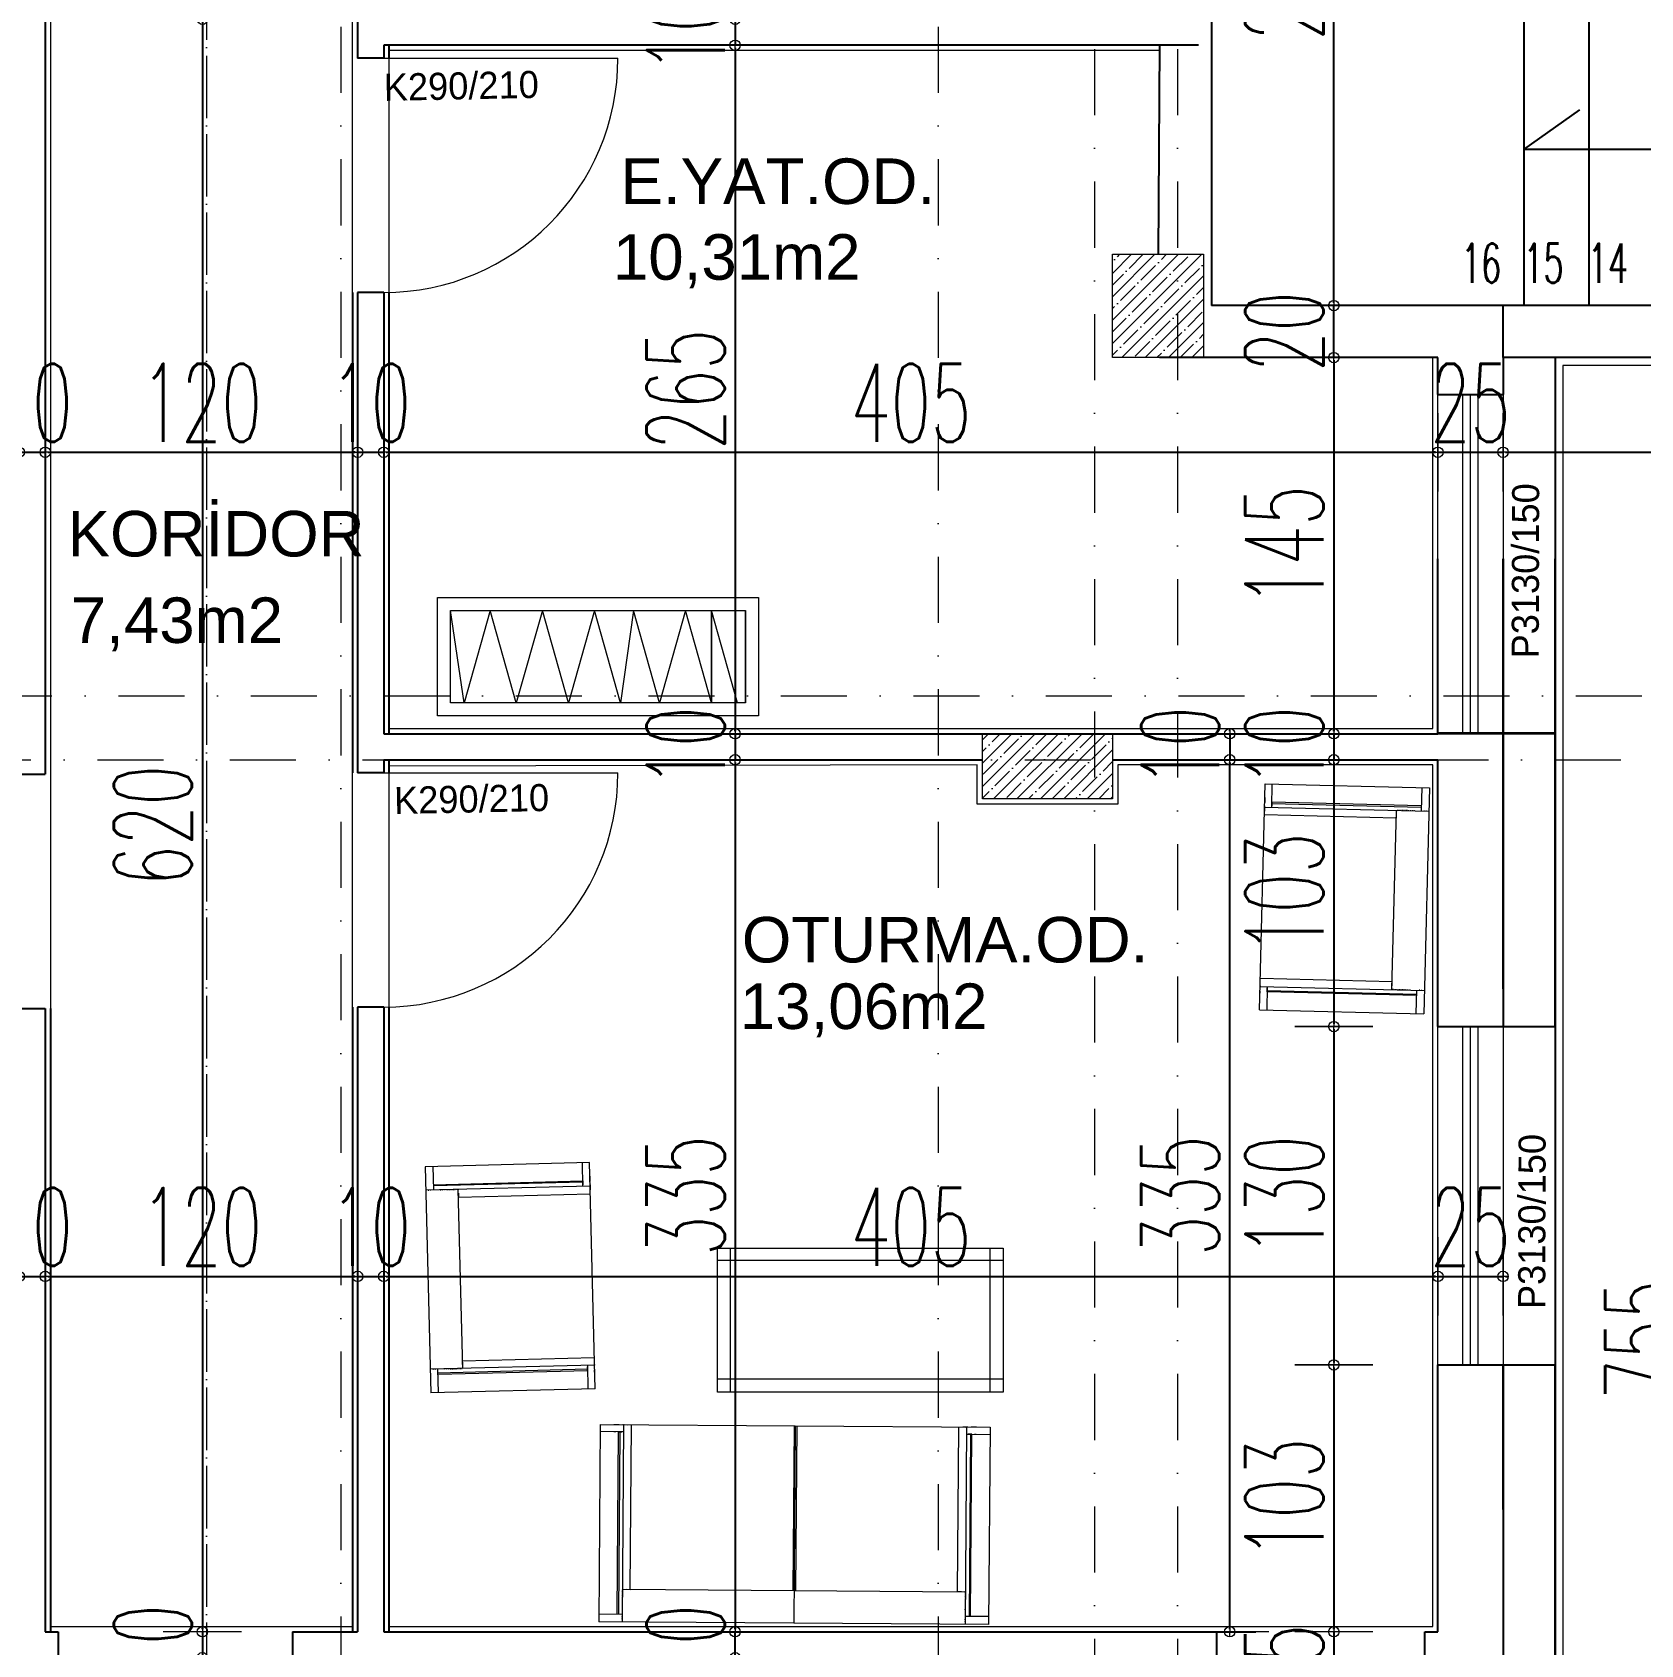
# Model space of a CAD drawing. Header units: millimetres. Extents: x -16104 to 67872, y -88009 to 12107.
# Drawn here: x 22802 to 23420, y -7334 to -6715 of the extents above; entities that cross this region are included whole.
import ezdxf

# ---------------------------------------------------------------- set-up
doc = ezdxf.new("R2010")
doc.units = ezdxf.units.MM
for name, pattern in [('ACAD_ISO04W100', [30, 24, -3, 0, -3]), ('ACAD_ISO07W100', [3, 0, -3]), ('DASHDOTX2', [50.8, 25.4, -12.7, 0, -12.7])]:
    doc.linetypes.add(name, pattern=pattern)
doc.layers.get('0').update_dxf_attribs({"color": 241})
for name, color, linetype, lineweight in [('AKS', 1, 'ACAD_ISO07W100', 5), ('akslar', 144, 'Continuous', 20), ('bacas', 11, 'Continuous', 5), ('duvar', 123, 'Continuous', 25), ('emsal&kolon', 1, 'Continuous', 5), ('kapı', 3, 'Continuous', 5), ('kolon', 1, 'Continuous', 5), ('merdiven', 4, 'Continuous', 25), ('OLCU', 54, 'Continuous', 13), ('pencere', 5, 'Continuous', 5), ('POZ', 36, 'Continuous', 18), ('SıVA', 40, 'Continuous', 9), ('tefriş', 30, 'Continuous', 5), ('ÖLÇÜ', 252, 'Continuous', 20)]:
    doc.layers.add(name, color=color, linetype=linetype, lineweight=lineweight)
doc.styles.add('DIM', font='Txttw.shx', dxfattribs={"width": 0.6})
doc.styles.add('M2', font='stylu.ttf', dxfattribs={"height": 10})
doc.dimstyles.new('50', dxfattribs={"dimscale": 0, "dimtxt": 30, "dimasz": 1, "dimexe": 0, "dimexo": 2, "dimgap": 4, "dimtad": 1, "dimdec": 0, "dimzin": 0, "dimdsep": 46, "dimtxsty": 'DIM', "dimblk1": 'DOT', "dimblk2": 'DOT', "dimsah": 1, "dimcen": 1.5, "dimdle": 3, "dimse1": 1, "dimse2": 1, "dimclrd": 256, "dimclre": 9, "dimclrt": 256, "dimadec": 0, "dimazin": 0, "dimtfac": 0.24, "dimtdec": 0, "dimtix": 1, "dimtmove": 2, "dimatfit": 3, "dimldrblk": 'DOT', "dimfxl": 0, "dimtolj": 1, "dimtzin": 15, "dimarcsym": 0})

# ---------------------------------------------------------------- blocks, each defined once
blk = doc.blocks.new('NEWBLOCK4')
at = {"layer": 'bacas'}
for p, q in [((-0.8505, 0.5894), (-0.8505, 2.0869)), ((-0.093, 2.0869), (-0.8505, 2.0869)), ((-0.8205, 2.0869), (-0.8205, 1.9969)), ((-0.1205, 1.9969), (-0.1205, 2.0869)), ((-0.093, 2.0869), (-0.093, 0.5894)), ((-0.093, 1.9969), (-0.8505, 1.9969)), ((-0.8405, 1.9969), (-0.838, 1.9969)), ((-0.833, 1.9969), (-0.8305, 1.9969)), ((-0.8205, 2.0169), (-0.1205, 2.0169)), ((-0.1205, 2.0119), (-0.8205, 2.0119)), ((-0.7955, 1.9969), (-0.793, 1.9969)), ((-0.788, 1.9969), (-0.7855, 1.9969)), ((-0.7805, 1.9969), (-0.778, 1.9969)), ((-0.773, 1.9969), (-0.7705, 1.9969)), ((-0.768, 1.9969), (-0.763, 1.9969)), ((-0.7605, 1.9969), (-0.758, 1.9969)), ((-0.7555, 1.9969), (-0.753, 1.9969)), ((-0.7505, 1.9969), (-0.748, 1.9969)), ((-0.7455, 1.9969), (-0.743, 1.9969)), ((-0.7405, 1.9969), (-0.738, 1.9969)), ((-0.7355, 1.9969), (-0.733, 1.9969)), ((-0.7305, 1.9969), (-0.728, 1.9969)), ((-0.7255, 1.9969), (-0.7255, 0.6794)), ((-0.7255, 1.9969), (-0.7255, 1.9944)), ((-0.1205, 2.0269), (-0.1205, 2.0344)), ((-0.1205, 2.0169), (-0.1205, 2.0019)), ((-0.1205, 2.0144), (-0.1205, 2.0119)), ((-0.093, 2.0344), (-0.093, 2.0144)), ((-0.093, 2.0019), (-0.093, 1.9819)), ((-0.093, 1.9944), (-0.093, 1.9969)), ((-0.7255, 1.9819), (-0.7255, 1.9669)), ((-0.7255, 1.9669), (-0.093, 1.9669)), ((-0.8505, 1.3369), (-0.093, 1.3369)), ((-0.093, 1.3425), (-0.7255, 1.3425)), ((-0.093, 1.3319), (-0.7255, 1.3319)), ((-0.7255, 0.6944), (-0.7255, 0.7094)), ((-0.7255, 0.7094), (-0.093, 0.7094)), ((-0.7255, 0.6794), (-0.7255, 0.6819)), ((-0.093, 0.6744), (-0.093, 0.6944)), ((-0.093, 0.6819), (-0.093, 0.6794)), ((-0.093, 0.6794), (-0.8505, 0.6794)), ((-0.8405, 0.6794), (-0.838, 0.6794)), ((-0.833, 0.6794), (-0.8305, 0.6794)), ((-0.8205, 0.5894), (-0.8205, 0.6794)), ((-0.1205, 0.6644), (-0.8205, 0.6644)), ((-0.8205, 0.6594), (-0.1205, 0.6594)), ((-0.7955, 0.6794), (-0.793, 0.6794)), ((-0.788, 0.6794), (-0.7855, 0.6794)), ((-0.7805, 0.6794), (-0.778, 0.6794)), ((-0.773, 0.6794), (-0.7705, 0.6794)), ((-0.768, 0.6794), (-0.763, 0.6794)), ((-0.7605, 0.6794), (-0.758, 0.6794)), ((-0.7555, 0.6794), (-0.753, 0.6794)), ((-0.7505, 0.6794), (-0.748, 0.6794)), ((-0.7455, 0.6794), (-0.743, 0.6794)), ((-0.7405, 0.6794), (-0.738, 0.6794)), ((-0.7355, 0.6794), (-0.733, 0.6794)), ((-0.7305, 0.6794), (-0.728, 0.6794)), ((-0.1205, 0.6794), (-0.1205, 0.5894)), ((-0.1205, 0.6594), (-0.1205, 0.6744)), ((-0.1205, 0.6619), (-0.1205, 0.6644)), ((-0.1205, 0.6494), (-0.1205, 0.6419)), ((-0.093, 0.6419), (-0.093, 0.6619)), ((-0.093, 0.5894), (-0.8505, 0.5894))]:
    blk.add_line(p, q, dxfattribs=at)
blk = doc.blocks.new('NEWBLOCK5')
at = {"layer": 'bacas'}
for p, q in [((1.4704, -0.1965), (0.3729, -0.1965)), ((0.3729, -0.1965), (0.3729, -0.749)), ((0.3729, -0.2465), (1.4704, -0.2465)), ((0.4229, -0.1965), (0.4229, -0.749)), ((1.4204, -0.1965), (1.4204, -0.749)), ((1.4704, -0.749), (1.4704, -0.1965)), ((1.4704, -0.7015), (0.3729, -0.7015)), ((0.3729, -0.749), (1.4704, -0.749))]:
    blk.add_line(p, q, dxfattribs=at)
blk = doc.blocks.new('tekli.')
at = {"layer": 'bacas'}
for p, q in [((43.44, 0), (-43.44, 0)), ((-43.44, 0), (-43.44, -63.16)), ((-38.19, 0), (-36.19, 0)), ((-34.94, 0), (-32.94, 0)), ((-34.19, 0), (-34.44, 0)), ((-34.44, 0), (-34.44, -63.16)), ((-31.44, -50.66), (-31.44, 0)), ((31.44, -50.66), (31.44, 0)), ((34.94, 0), (32.94, 0)), ((34.19, 0), (34.44, 0)), ((34.44, 0), (34.44, -63.16)), ((38.19, 0), (36.19, 0)), ((43.44, 0), (43.44, -63.16)), ((-34.44, -2.75), (-43.44, -2.75)), ((-37.44, -2.75), (-38.19, -2.75)), ((-36.44, -60.16), (-36.44, -2.75)), ((-36.44, -2.75), (-34.94, -2.75)), ((-36.19, -2.75), (-35.94, -2.75)), ((-35.94, -2.75), (-35.94, -60.16)), ((34.44, -2.75), (43.44, -2.75)), ((36.44, -2.75), (34.94, -2.75)), ((35.94, -2.75), (35.94, -60.16)), ((36.19, -2.75), (35.94, -2.75)), ((36.44, -60.16), (36.44, -2.75)), ((37.44, -2.75), (38.19, -2.75)), ((34.44, -50.66), (-34.44, -50.66)), ((-34.44, -50.66), (-34.19, -50.66)), ((-34.44, -51.16), (-34.44, -50.91)), ((-34.44, -51.66), (-34.44, -51.41)), ((-34.44, -52.16), (-34.44, -51.91)), ((-34.44, -52.66), (-34.44, -52.41)), ((-34.44, -53.16), (-34.44, -52.91)), ((-34.44, -53.66), (-34.44, -53.41)), ((-34.44, -54.16), (-34.44, -53.91)), ((-34.44, -54.91), (-34.44, -54.41)), ((-34.44, -55.41), (-34.44, -55.16)), ((-32.94, -50.66), (-31.44, -50.66)), ((32.94, -50.66), (31.44, -50.66)), ((34.44, -50.66), (34.19, -50.66)), ((34.44, -51.16), (34.44, -50.91)), ((34.44, -51.66), (34.44, -51.41)), ((34.44, -52.16), (34.44, -51.91)), ((34.44, -52.66), (34.44, -52.41)), ((34.44, -53.16), (34.44, -52.91)), ((34.44, -53.66), (34.44, -53.41)), ((34.44, -54.16), (34.44, -53.91)), ((34.44, -54.91), (34.44, -54.41)), ((34.44, -55.41), (34.44, -55.16)), ((-43.44, -60.16), (-34.44, -60.16)), ((-34.44, -56.16), (-34.44, -55.91)), ((-34.44, -56.91), (-34.44, -56.66)), ((-34.44, -57.66), (-34.44, -57.41)), ((-34.44, -61.41), (-34.44, -61.16)), ((-34.44, -62.16), (-34.44, -61.91)), ((34.44, -56.16), (34.44, -55.91)), ((34.44, -56.91), (34.44, -56.66)), ((34.44, -57.66), (34.44, -57.41)), ((43.44, -60.16), (34.44, -60.16)), ((34.44, -61.41), (34.44, -61.16)), ((34.44, -62.16), (34.44, -61.91)), ((-43.44, -63.16), (43.44, -63.16))]:
    blk.add_line(p, q, dxfattribs=at)
blk = doc.blocks.new('cv')
at = {"layer": 'tefriş', "linetype": 'ByBlock'}
for p, q in [((-13586.28, -26708.58), (-13586.28, -26744.07)), ((-13573.28, -26708.58), (-13573.28, -26744.07))]:
    blk.add_line(p, q, dxfattribs=at)
for points in [[(-13591.28, -26703.58), (-13468.02, -26703.58), (-13468.02, -26749.07), (-13591.28, -26749.07)], [(-13586.28, -26708.58), (-13473.02, -26708.58), (-13473.02, -26744.07), (-13586.28, -26744.07)]]:
    blk.add_lwpolyline(points, close=True, dxfattribs=at)
blk.add_lwpolyline([(-13583.28, -26708.58), (-13573.28, -26744.07), (-13573.28, -26708.58), (-13563.28, -26744.07), (-13553.28, -26708.58), (-13543.28, -26744.07), (-13538.28, -26708.58), (-13528.28, -26744.07), (-13518.28, -26708.58), (-13508.28, -26744.07), (-13498.28, -26708.58), (-13488.28, -26744.07), (-13478.28, -26708.58), (-13473.02, -26744.07)], dxfattribs=at)
blk = doc.blocks.new('DOT')
for p, q in [((0, 15), (0, -15)), ((-2, 0), (0, 0)), ((2, 0), (0, 0))]:
    blk.add_line(p, q)
blk.add_circle((0, 0), 2)
blk = doc.blocks.new('*D6929')
at = {"layer": 'Defpoints', "color": 0, "transparency": 16777216}
for p in [(22796.82, -6875.94), (22806.82, -6875.94), (22806.82, -6875.94)]:
    blk.add_point(p, dxfattribs=at)
at = {"layer": 'OLCU', "lineweight": -2, "transparency": 16777216}
for p, q in [((22795.82, -6875.94), (22794.82, -6875.94)), ((22796.82, -6875.94), (22806.82, -6875.94)), ((22807.82, -6875.94), (22808.82, -6875.94))]:
    blk.add_line(p, q, dxfattribs=at)
blk.add_blockref('DOT', (22796.82, -6875.94), dxfattribs=at)
at = {"layer": 'OLCU', "lineweight": -2, "transparency": 16777216, "rotation": 180}
blk.add_blockref('DOT', (22806.82, -6875.94), dxfattribs=at)
at = {"layer": 'OLCU', "transparency": 16777216, "insert": (22801.82, -6856.94), "char_height": 30, "attachment_point": 5, "style": 'DIM'}
blk.add_mtext('\\A1;10', dxfattribs=at)
blk = doc.blocks.new('*D6930')
at = {"layer": 'Defpoints', "color": 0, "transparency": 16777216}
for p in [(22806.82, -6875.94), (22926.82, -6875.94), (22926.82, -6875.94)]:
    blk.add_point(p, dxfattribs=at)
at = {"layer": 'OLCU', "lineweight": -2, "transparency": 16777216}
blk.add_line((22807.82, -6875.94), (22925.82, -6875.94), dxfattribs=at)
at = {"layer": 'OLCU', "lineweight": -2, "transparency": 16777216, "rotation": 180}
blk.add_blockref('DOT', (22806.82, -6875.94), dxfattribs=at)
at = {"layer": 'OLCU', "lineweight": -2, "transparency": 16777216}
blk.add_blockref('DOT', (22926.82, -6875.94), dxfattribs=at)
at = {"layer": 'OLCU', "transparency": 16777216, "insert": (22866.82, -6856.94), "char_height": 30, "attachment_point": 5, "style": 'DIM'}
blk.add_mtext('\\A1;120', dxfattribs=at)
blk = doc.blocks.new('*D6931')
at = {"layer": 'Defpoints', "color": 0, "transparency": 16777216}
for p in [(22926.82, -6875.94), (22936.82, -6875.94), (22936.82, -6875.94)]:
    blk.add_point(p, dxfattribs=at)
at = {"layer": 'OLCU', "lineweight": -2, "transparency": 16777216}
for p, q in [((22925.82, -6875.94), (22924.82, -6875.94)), ((22926.82, -6875.94), (22936.82, -6875.94)), ((22937.82, -6875.94), (22938.82, -6875.94))]:
    blk.add_line(p, q, dxfattribs=at)
blk.add_blockref('DOT', (22926.82, -6875.94), dxfattribs=at)
at = {"layer": 'OLCU', "lineweight": -2, "transparency": 16777216, "rotation": 180}
blk.add_blockref('DOT', (22936.82, -6875.94), dxfattribs=at)
at = {"layer": 'OLCU', "transparency": 16777216, "insert": (22931.82, -6856.94), "char_height": 30, "attachment_point": 5, "style": 'DIM'}
blk.add_mtext('\\A1;10', dxfattribs=at)
blk = doc.blocks.new('*D6934')
at = {"layer": 'Defpoints', "color": 0, "transparency": 16777216}
for p in [(22796.82, -7192.53), (22806.82, -7192.53), (22806.82, -7192.53)]:
    blk.add_point(p, dxfattribs=at)
at = {"layer": 'OLCU', "lineweight": -2, "transparency": 16777216}
for p, q in [((22795.82, -7192.53), (22794.82, -7192.53)), ((22796.82, -7192.53), (22806.82, -7192.53)), ((22807.82, -7192.53), (22808.82, -7192.53))]:
    blk.add_line(p, q, dxfattribs=at)
blk.add_blockref('DOT', (22796.82, -7192.53), dxfattribs=at)
at = {"layer": 'OLCU', "lineweight": -2, "transparency": 16777216, "rotation": 180}
blk.add_blockref('DOT', (22806.82, -7192.53), dxfattribs=at)
at = {"layer": 'OLCU', "transparency": 16777216, "insert": (22801.82, -7173.53), "char_height": 30, "attachment_point": 5, "style": 'DIM'}
blk.add_mtext('\\A1;10', dxfattribs=at)
blk = doc.blocks.new('*D6935')
at = {"layer": 'Defpoints', "color": 0, "transparency": 16777216}
for p in [(22806.82, -7192.53), (22926.82, -7192.53), (22926.82, -7192.53)]:
    blk.add_point(p, dxfattribs=at)
at = {"layer": 'OLCU', "lineweight": -2, "transparency": 16777216}
blk.add_line((22807.82, -7192.53), (22925.82, -7192.53), dxfattribs=at)
at = {"layer": 'OLCU', "lineweight": -2, "transparency": 16777216, "rotation": 180}
blk.add_blockref('DOT', (22806.82, -7192.53), dxfattribs=at)
at = {"layer": 'OLCU', "lineweight": -2, "transparency": 16777216}
blk.add_blockref('DOT', (22926.82, -7192.53), dxfattribs=at)
at = {"layer": 'OLCU', "transparency": 16777216, "insert": (22866.82, -7173.53), "char_height": 30, "attachment_point": 5, "style": 'DIM'}
blk.add_mtext('\\A1;120', dxfattribs=at)
blk = doc.blocks.new('*D6936')
at = {"layer": 'Defpoints', "color": 0, "transparency": 16777216}
for p in [(22926.82, -7192.53), (22936.82, -7192.53), (22936.82, -7192.53)]:
    blk.add_point(p, dxfattribs=at)
at = {"layer": 'OLCU', "lineweight": -2, "transparency": 16777216}
for p, q in [((22925.82, -7192.53), (22924.82, -7192.53)), ((22926.82, -7192.53), (22936.82, -7192.53)), ((22937.82, -7192.53), (22938.82, -7192.53))]:
    blk.add_line(p, q, dxfattribs=at)
blk.add_blockref('DOT', (22926.82, -7192.53), dxfattribs=at)
at = {"layer": 'OLCU', "lineweight": -2, "transparency": 16777216, "rotation": 180}
blk.add_blockref('DOT', (22936.82, -7192.53), dxfattribs=at)
at = {"layer": 'OLCU', "transparency": 16777216, "insert": (22931.82, -7173.53), "char_height": 30, "attachment_point": 5, "style": 'DIM'}
blk.add_mtext('\\A1;10', dxfattribs=at)
blk = doc.blocks.new('*D6937')
at = {"layer": 'Defpoints', "color": 0, "transparency": 16777216}
for p in [(22936.82, -7192.53), (23341.82, -7192.53), (23341.82, -7192.53)]:
    blk.add_point(p, dxfattribs=at)
at = {"layer": 'OLCU', "lineweight": -2, "transparency": 16777216}
blk.add_line((22937.82, -7192.53), (23340.82, -7192.53), dxfattribs=at)
at = {"layer": 'OLCU', "lineweight": -2, "transparency": 16777216, "rotation": 180}
blk.add_blockref('DOT', (22936.82, -7192.53), dxfattribs=at)
at = {"layer": 'OLCU', "lineweight": -2, "transparency": 16777216}
blk.add_blockref('DOT', (23341.82, -7192.53), dxfattribs=at)
at = {"layer": 'OLCU', "transparency": 16777216, "insert": (23139.32, -7173.53), "char_height": 30, "attachment_point": 5, "style": 'DIM'}
blk.add_mtext('\\A1;405', dxfattribs=at)
blk = doc.blocks.new('*D6938')
at = {"layer": 'Defpoints', "color": 0, "transparency": 16777216}
for p in [(23341.82, -7192.53), (23366.82, -7192.53), (23366.82, -7192.53)]:
    blk.add_point(p, dxfattribs=at)
at = {"layer": 'OLCU', "lineweight": -2, "transparency": 16777216}
for p, q in [((23340.82, -7192.53), (23339.82, -7192.53)), ((23341.82, -7192.53), (23366.82, -7192.53)), ((23367.82, -7192.53), (23368.82, -7192.53))]:
    blk.add_line(p, q, dxfattribs=at)
blk.add_blockref('DOT', (23341.82, -7192.53), dxfattribs=at)
at = {"layer": 'OLCU', "lineweight": -2, "transparency": 16777216, "rotation": 180}
blk.add_blockref('DOT', (23366.82, -7192.53), dxfattribs=at)
at = {"layer": 'OLCU', "transparency": 16777216, "insert": (23354.32, -7173.53), "char_height": 30, "attachment_point": 5, "style": 'DIM'}
blk.add_mtext('\\A1;25', dxfattribs=at)
blk = doc.blocks.new('*D6954')
at = {"layer": 'Defpoints', "color": 0, "transparency": 16777216}
for p in [(23301.82, -6839.56), (23301.82, -6984.06), (23301.82, -6984.06)]:
    blk.add_point(p, dxfattribs=at)
at = {"layer": 'OLCU', "lineweight": -2, "transparency": 16777216}
blk.add_line((23301.82, -6840.56), (23301.82, -6983.06), dxfattribs=at)
for p, rotation in [((23301.82, -6839.56), 90), ((23301.82, -6984.06), 270)]:
    blk.add_blockref('DOT', p, dxfattribs=dict(at, rotation=rotation))
at = {"layer": 'OLCU', "transparency": 16777216, "insert": (23282.82, -6911.81), "char_height": 30, "attachment_point": 5, "rotation": 90, "style": 'DIM'}
blk.add_mtext('\\A1;145', dxfattribs=at)
blk = doc.blocks.new('*D6955')
at = {"layer": 'Defpoints', "color": 0, "transparency": 16777216}
for p in [(23301.82, -6984.06), (23301.82, -6994.06), (23301.82, -6994.06)]:
    blk.add_point(p, dxfattribs=at)
at = {"layer": 'OLCU', "lineweight": -2, "transparency": 16777216}
for p, q in [((23301.82, -6983.06), (23301.82, -6982.06)), ((23301.82, -6984.06), (23301.82, -6994.06)), ((23301.82, -6995.06), (23301.82, -6996.06))]:
    blk.add_line(p, q, dxfattribs=at)
for p, rotation in [((23301.82, -6984.06), 270), ((23301.82, -6994.06), 90)]:
    blk.add_blockref('DOT', p, dxfattribs=dict(at, rotation=rotation))
at = {"layer": 'OLCU', "transparency": 16777216, "insert": (23282.82, -6989.06), "char_height": 30, "attachment_point": 5, "rotation": 90, "style": 'DIM'}
blk.add_mtext('\\A1;10', dxfattribs=at)
blk = doc.blocks.new('*D7238')
at = {"layer": 'Defpoints', "color": 0, "transparency": 16777216}
for p in [(23341.82, -6994.06), (23301.82, -7096.56), (23341.82, -7096.56)]:
    blk.add_point(p, dxfattribs=at)
at = {"layer": 'OLCU', "lineweight": -2, "transparency": 16777216}
blk.add_line((23301.82, -6995.06), (23301.82, -7095.56), dxfattribs=at)
for p, rotation in [((23301.82, -6994.06), 90), ((23301.82, -7096.56), 270)]:
    blk.add_blockref('DOT', p, dxfattribs=dict(at, rotation=rotation))
at = {"layer": 'OLCU', "transparency": 16777216, "insert": (23282.82, -7045.31), "char_height": 30, "attachment_point": 5, "rotation": 90, "style": 'DIM'}
blk.add_mtext('\\A1;103', dxfattribs=at)
blk = doc.blocks.new('*D7239')
at = {"layer": 'Defpoints', "color": 0, "transparency": 16777216}
for p in [(23341.82, -7096.56), (23301.82, -7226.56), (23341.82, -7226.56)]:
    blk.add_point(p, dxfattribs=at)
at = {"layer": 'OLCU', "lineweight": -2, "transparency": 16777216}
blk.add_line((23301.82, -7097.56), (23301.82, -7225.56), dxfattribs=at)
for p, rotation in [((23301.82, -7096.56), 90), ((23301.82, -7226.56), 270)]:
    blk.add_blockref('DOT', p, dxfattribs=dict(at, rotation=rotation))
at = {"layer": 'OLCU', "transparency": 16777216, "insert": (23282.82, -7161.56), "char_height": 30, "attachment_point": 5, "rotation": 90, "style": 'DIM'}
blk.add_mtext('\\A1;130', dxfattribs=at)
blk = doc.blocks.new('*D7240')
at = {"layer": 'Defpoints', "color": 0, "transparency": 16777216}
for p in [(23341.82, -7226.56), (23301.82, -7329.06), (23341.82, -7329.06)]:
    blk.add_point(p, dxfattribs=at)
at = {"layer": 'OLCU', "lineweight": -2, "transparency": 16777216}
blk.add_line((23301.82, -7227.56), (23301.82, -7328.06), dxfattribs=at)
for p, rotation in [((23301.82, -7226.56), 90), ((23301.82, -7329.06), 270)]:
    blk.add_blockref('DOT', p, dxfattribs=dict(at, rotation=rotation))
at = {"layer": 'OLCU', "transparency": 16777216, "insert": (23282.82, -7277.81), "char_height": 30, "attachment_point": 5, "rotation": 90, "style": 'DIM'}
blk.add_mtext('\\A1;103', dxfattribs=at)
blk = doc.blocks.new('*D7241')
at = {"layer": 'Defpoints', "color": 0, "transparency": 16777216}
for p in [(23336.82, -7329.06), (23301.82, -7354.06), (23336.82, -7354.06)]:
    blk.add_point(p, dxfattribs=at)
at = {"layer": 'OLCU', "lineweight": -2, "transparency": 16777216}
for p, q in [((23301.82, -7328.06), (23301.82, -7327.06)), ((23301.82, -7329.06), (23301.82, -7354.06)), ((23301.82, -7355.06), (23301.82, -7356.06))]:
    blk.add_line(p, q, dxfattribs=at)
for p, rotation in [((23301.82, -7329.06), 270), ((23301.82, -7354.06), 90)]:
    blk.add_blockref('DOT', p, dxfattribs=dict(at, rotation=rotation))
at = {"layer": 'OLCU', "transparency": 16777216, "insert": (23282.82, -7341.56), "char_height": 30, "attachment_point": 5, "rotation": 90, "style": 'DIM'}
blk.add_mtext('\\A1;25', dxfattribs=at)
blk = doc.blocks.new('*D6957')
at = {"layer": 'Defpoints', "color": 0, "transparency": 16777216}
for p in [(23261.82, -6984.06), (23261.82, -6994.06), (23261.82, -6994.06)]:
    blk.add_point(p, dxfattribs=at)
at = {"layer": 'OLCU', "lineweight": -2, "transparency": 16777216}
for p, q in [((23261.82, -6983.06), (23261.82, -6982.06)), ((23261.82, -6984.06), (23261.82, -6994.06)), ((23261.82, -6995.06), (23261.82, -6996.06))]:
    blk.add_line(p, q, dxfattribs=at)
for p, rotation in [((23261.82, -6984.06), 270), ((23261.82, -6994.06), 90)]:
    blk.add_blockref('DOT', p, dxfattribs=dict(at, rotation=rotation))
at = {"layer": 'OLCU', "transparency": 16777216, "insert": (23242.82, -6989.06), "char_height": 30, "attachment_point": 5, "rotation": 90, "style": 'DIM'}
blk.add_mtext('\\A1;10', dxfattribs=at)
blk = doc.blocks.new('*D7244')
at = {"layer": 'Defpoints', "color": 0, "transparency": 16777216}
for p in [(23256.6, -6994.06), (23261.82, -6994.06), (23256.82, -7329.06)]:
    blk.add_point(p, dxfattribs=at)
at = {"layer": 'OLCU', "lineweight": -2, "transparency": 16777216}
blk.add_line((23261.82, -7328.06), (23261.82, -6995.06), dxfattribs=at)
for p, rotation in [((23261.82, -6994.06), 90), ((23261.82, -7329.06), 270)]:
    blk.add_blockref('DOT', p, dxfattribs=dict(at, rotation=rotation))
at = {"layer": 'OLCU', "transparency": 16777216, "insert": (23242.82, -7161.56), "char_height": 30, "attachment_point": 5, "rotation": 90, "style": 'DIM'}
blk.add_mtext('\\A1;335', dxfattribs=at)
blk = doc.blocks.new('*D6959')
at = {"layer": 'Defpoints', "color": 0, "transparency": 16777216}
for p in [(23115.3, -6709.56), (23071.82, -6719.56), (23115.3, -6719.56)]:
    blk.add_point(p, dxfattribs=at)
at = {"layer": 'OLCU', "lineweight": -2, "transparency": 16777216}
for p, q in [((23071.82, -6708.56), (23071.82, -6707.56)), ((23071.82, -6709.56), (23071.82, -6719.56)), ((23071.82, -6720.56), (23071.82, -6721.56))]:
    blk.add_line(p, q, dxfattribs=at)
for p, rotation in [((23071.82, -6709.56), 270), ((23071.82, -6719.56), 90)]:
    blk.add_blockref('DOT', p, dxfattribs=dict(at, rotation=rotation))
at = {"layer": 'OLCU', "transparency": 16777216, "insert": (23052.82, -6714.56), "char_height": 30, "attachment_point": 5, "rotation": 90, "style": 'DIM'}
blk.add_mtext('\\A1;10', dxfattribs=at)
blk = doc.blocks.new('*D6961')
at = {"layer": 'Defpoints', "color": 0, "transparency": 16777216}
for p in [(23071.82, -7329.06), (23071.82, -7329.06), (23071.64, -7339.06)]:
    blk.add_point(p, dxfattribs=at)
at = {"layer": 'OLCU', "lineweight": -2, "transparency": 16777216}
for p, q in [((23071.82, -7328.06), (23071.82, -7327.06)), ((23071.82, -7339.06), (23071.82, -7329.06)), ((23071.82, -7340.06), (23071.82, -7341.06))]:
    blk.add_line(p, q, dxfattribs=at)
for p, rotation in [((23071.82, -7329.06), 270), ((23071.82, -7339.06), 90)]:
    blk.add_blockref('DOT', p, dxfattribs=dict(at, rotation=rotation))
at = {"layer": 'OLCU', "transparency": 16777216, "insert": (23052.82, -7334.06), "char_height": 30, "attachment_point": 5, "rotation": 90, "style": 'DIM'}
blk.add_mtext('\\A1;10', dxfattribs=at)
blk = doc.blocks.new('*D6963')
at = {"layer": 'Defpoints', "color": 0, "transparency": 16777216}
for p in [(22836.82, -6709.56), (22836.82, -7329.06), (22867.18, -7329.06)]:
    blk.add_point(p, dxfattribs=at)
at = {"layer": 'OLCU', "lineweight": -2, "transparency": 16777216}
blk.add_line((22867.18, -6710.56), (22867.18, -7328.06), dxfattribs=at)
for p, rotation in [((22867.18, -6709.56), 90), ((22867.18, -7329.06), 270)]:
    blk.add_blockref('DOT', p, dxfattribs=dict(at, rotation=rotation))
at = {"layer": 'OLCU', "transparency": 16777216, "insert": (22848.18, -7019.31), "char_height": 30, "attachment_point": 5, "rotation": 90, "style": 'DIM'}
blk.add_mtext('\\A1;620', dxfattribs=at)
blk = doc.blocks.new('*D6964')
at = {"layer": 'Defpoints', "color": 0, "transparency": 16777216}
for p in [(22841.82, -7329.06), (22841.82, -7339.06), (22867.16, -7339.06)]:
    blk.add_point(p, dxfattribs=at)
at = {"layer": 'OLCU', "lineweight": -2, "transparency": 16777216}
for p, q in [((22867.16, -7328.06), (22867.16, -7327.06)), ((22867.16, -7329.06), (22867.16, -7339.06)), ((22867.16, -7340.06), (22867.16, -7341.06))]:
    blk.add_line(p, q, dxfattribs=at)
for p, rotation in [((22867.16, -7329.06), 270), ((22867.16, -7339.06), 90)]:
    blk.add_blockref('DOT', p, dxfattribs=dict(at, rotation=rotation))
at = {"layer": 'OLCU', "transparency": 16777216, "insert": (22848.16, -7334.06), "char_height": 30, "attachment_point": 5, "rotation": 90, "style": 'DIM'}
blk.add_mtext('\\A1;10', dxfattribs=at)
blk = doc.blocks.new('*D7153')
at = {"layer": 'Defpoints', "color": 0, "transparency": 16777216}
for p in [(23301.82, -6819.56), (23301.82, -6819.56), (23301.82, -6839.56)]:
    blk.add_point(p, dxfattribs=at)
at = {"layer": 'OLCU', "lineweight": -2, "transparency": 16777216}
for p, q in [((23301.82, -6818.56), (23301.82, -6817.56)), ((23301.82, -6839.56), (23301.82, -6819.56)), ((23301.82, -6840.56), (23301.82, -6841.56))]:
    blk.add_line(p, q, dxfattribs=at)
for p, rotation in [((23301.82, -6819.56), 270), ((23301.82, -6839.56), 90)]:
    blk.add_blockref('DOT', p, dxfattribs=dict(at, rotation=rotation))
at = {"layer": 'OLCU', "transparency": 16777216, "insert": (23282.82, -6829.56), "char_height": 30, "attachment_point": 5, "rotation": 90, "style": 'DIM'}
blk.add_mtext('\\A1;20', dxfattribs=at)
blk = doc.blocks.new('*D7154')
at = {"layer": 'Defpoints', "color": 0, "transparency": 16777216}
for p in [(23301.82, -6569.56), (23301.82, -6569.56), (23301.82, -6819.56)]:
    blk.add_point(p, dxfattribs=at)
at = {"layer": 'OLCU', "lineweight": -2, "transparency": 16777216}
blk.add_line((23301.82, -6818.56), (23301.82, -6570.56), dxfattribs=at)
for p, rotation in [((23301.82, -6569.56), 90), ((23301.82, -6819.56), 270)]:
    blk.add_blockref('DOT', p, dxfattribs=dict(at, rotation=rotation))
at = {"layer": 'OLCU', "transparency": 16777216, "insert": (23282.82, -6694.56), "char_height": 30, "attachment_point": 5, "rotation": 90, "style": 'DIM'}
blk.add_mtext('\\A1;250', dxfattribs=at)
blk = doc.blocks.new('*D6846')
at = {"layer": 'Defpoints', "color": 0, "transparency": 16777216}
for p in [(22936.82, -6875.94), (23341.82, -6875.94), (23341.82, -6875.94)]:
    blk.add_point(p, dxfattribs=at)
at = {"layer": 'OLCU', "lineweight": -2, "transparency": 16777216}
blk.add_line((22937.82, -6875.94), (23340.82, -6875.94), dxfattribs=at)
at = {"layer": 'OLCU', "lineweight": -2, "transparency": 16777216, "rotation": 180}
blk.add_blockref('DOT', (22936.82, -6875.94), dxfattribs=at)
at = {"layer": 'OLCU', "lineweight": -2, "transparency": 16777216}
blk.add_blockref('DOT', (23341.82, -6875.94), dxfattribs=at)
at = {"layer": 'OLCU', "transparency": 16777216, "insert": (23139.32, -6856.94), "char_height": 30, "attachment_point": 5, "style": 'DIM'}
blk.add_mtext('\\A1;405', dxfattribs=at)
blk = doc.blocks.new('*D7157')
at = {"layer": 'Defpoints', "color": 0, "transparency": 16777216}
for p in [(23341.82, -6875.94), (23366.82, -6875.94), (23366.82, -6875.94)]:
    blk.add_point(p, dxfattribs=at)
at = {"layer": 'OLCU', "lineweight": -2, "transparency": 16777216}
for p, q in [((23340.82, -6875.94), (23339.82, -6875.94)), ((23341.82, -6875.94), (23366.82, -6875.94)), ((23367.82, -6875.94), (23368.82, -6875.94))]:
    blk.add_line(p, q, dxfattribs=at)
blk.add_blockref('DOT', (23341.82, -6875.94), dxfattribs=at)
at = {"layer": 'OLCU', "lineweight": -2, "transparency": 16777216, "rotation": 180}
blk.add_blockref('DOT', (23366.82, -6875.94), dxfattribs=at)
at = {"layer": 'OLCU', "transparency": 16777216, "insert": (23354.32, -6856.94), "char_height": 30, "attachment_point": 5, "style": 'DIM'}
blk.add_mtext('\\A1;25', dxfattribs=at)
blk = doc.blocks.new('*D7158')
at = {"layer": 'Defpoints', "color": 0, "transparency": 16777216}
for p in [(23366.82, -6839.56), (23689.82, -6839.56), (23689.82, -6875.94)]:
    blk.add_point(p, dxfattribs=at)
at = {"layer": 'OLCU', "lineweight": -2, "transparency": 16777216}
blk.add_line((23367.82, -6875.94), (23688.82, -6875.94), dxfattribs=at)
at = {"layer": 'OLCU', "lineweight": -2, "transparency": 16777216, "rotation": 180}
blk.add_blockref('DOT', (23366.82, -6875.94), dxfattribs=at)
at = {"layer": 'OLCU', "lineweight": -2, "transparency": 16777216}
blk.add_blockref('DOT', (23689.82, -6875.94), dxfattribs=at)
at = {"layer": 'OLCU', "transparency": 16777216, "insert": (23528.32, -6856.94), "char_height": 30, "attachment_point": 5, "style": 'DIM'}
blk.add_mtext('\\A1;323', dxfattribs=at)
blk = doc.blocks.new('*D7160')
at = {"layer": 'Defpoints', "color": 0, "transparency": 16777216}
for p in [(23366.82, -6839.56), (23440.09, -6839.56), (23366.82, -7594.06)]:
    blk.add_point(p, dxfattribs=at)
at = {"layer": 'OLCU', "lineweight": -2, "transparency": 16777216}
blk.add_line((23440.09, -7593.06), (23440.09, -6840.56), dxfattribs=at)
for p, rotation in [((23440.09, -6839.56), 90), ((23440.09, -7594.06), 270)]:
    blk.add_blockref('DOT', p, dxfattribs=dict(at, rotation=rotation))
at = {"layer": 'OLCU', "transparency": 16777216, "insert": (23421.09, -7216.81), "char_height": 30, "attachment_point": 5, "rotation": 90, "style": 'DIM'}
blk.add_mtext('\\A1;755', dxfattribs=at)
blk = doc.blocks.new('*D7146')
at = {"layer": 'Defpoints', "color": 0, "transparency": 16777216}
for p in [(23071.82, -6719.56), (23071.82, -6984.06), (23071.82, -6984.06)]:
    blk.add_point(p, dxfattribs=at)
at = {"layer": 'OLCU', "lineweight": -2, "transparency": 16777216}
blk.add_line((23071.82, -6720.56), (23071.82, -6983.06), dxfattribs=at)
for p, rotation in [((23071.82, -6719.56), 90), ((23071.82, -6984.06), 270)]:
    blk.add_blockref('DOT', p, dxfattribs=dict(at, rotation=rotation))
at = {"layer": 'OLCU', "transparency": 16777216, "insert": (23052.82, -6851.81), "char_height": 30, "attachment_point": 5, "rotation": 90, "style": 'DIM'}
blk.add_mtext('\\A1;265', dxfattribs=at)
blk = doc.blocks.new('*D7147')
at = {"layer": 'Defpoints', "color": 0, "transparency": 16777216}
for p in [(23071.82, -6984.06), (23071.82, -6994.06), (23071.82, -6994.06)]:
    blk.add_point(p, dxfattribs=at)
at = {"layer": 'OLCU', "lineweight": -2, "transparency": 16777216}
for p, q in [((23071.82, -6983.06), (23071.82, -6982.06)), ((23071.82, -6984.06), (23071.82, -6994.06)), ((23071.82, -6995.06), (23071.82, -6996.06))]:
    blk.add_line(p, q, dxfattribs=at)
for p, rotation in [((23071.82, -6984.06), 270), ((23071.82, -6994.06), 90)]:
    blk.add_blockref('DOT', p, dxfattribs=dict(at, rotation=rotation))
at = {"layer": 'OLCU', "transparency": 16777216, "insert": (23052.82, -6989.06), "char_height": 30, "attachment_point": 5, "rotation": 90, "style": 'DIM'}
blk.add_mtext('\\A1;10', dxfattribs=at)
blk = doc.blocks.new('*D7148')
at = {"layer": 'Defpoints', "color": 0, "transparency": 16777216}
for p in [(23071.82, -6994.06), (23071.82, -7329.06), (23071.82, -7329.06)]:
    blk.add_point(p, dxfattribs=at)
at = {"layer": 'OLCU', "lineweight": -2, "transparency": 16777216}
blk.add_line((23071.82, -6995.06), (23071.82, -7328.06), dxfattribs=at)
for p, rotation in [((23071.82, -6994.06), 90), ((23071.82, -7329.06), 270)]:
    blk.add_blockref('DOT', p, dxfattribs=dict(at, rotation=rotation))
at = {"layer": 'OLCU', "transparency": 16777216, "insert": (23052.82, -7161.56), "char_height": 30, "attachment_point": 5, "rotation": 90, "style": 'DIM'}
blk.add_mtext('\\A1;335', dxfattribs=at)

msp = doc.modelspace()

# ---------------------------------------------------------------- hatches: boundary and pattern name
at = {"layer": 'kolon'}
h = msp.add_hatch(dxfattribs=at)
h.set_pattern_fill('ANSI35,_O', color=256)
h.set_pattern_definition([(45, (14410.221, -17059.605), (-4.490128, 4.490128), []), (45, (14414.711, -17059.605), (-4.490128, 4.490128), [7.9375, -1.5875, 0, -1.5875])])
h.paths.add_polyline_path([(23219.82, -6839.56), (23241.82, -6839.56), (23241.82, -6819.56), (23241.82, -6799.87), (23219.82, -6799.87)])
h.paths.add_polyline_path([(23219.82, -6799.87), (23216.82, -6799.87), (23216.82, -6839.56), (23219.82, -6839.56)])
h.paths.add_polyline_path([(23241.82, -6839.56), (23251.82, -6839.56), (23251.82, -6819.56), (23251.82, -6799.87), (23241.82, -6799.87)])
h = msp.add_hatch(dxfattribs=at)
h.set_pattern_fill('ANSI35,_O', color=256)
h.set_pattern_definition([(45, (17758.7993, -10930.656), (-4.490128, 4.490128), []), (45, (17763.2895, -10930.656), (-4.490128, 4.490128), [7.9375, -1.5875, 0, -1.5875])])
h.paths.add_polyline_path([(23216.82, -7009.06), (23216.82, -6984.06), (23166.82, -6984.06), (23166.82, -7009.06)])

# ---------------------------------------------------------------- linework, layer by layer
msp.add_line((23366.82, -6839.56), (23366.82, -6819.56))
at = {"layer": 'AKS', "color": 1, "linetype": 'ACAD_ISO04W100'}
msp.add_line((22868.79, -5369.07), (22868.79, -7691.51), dxfattribs=at)
at = {"layer": 'akslar', "linetype": 'DASHDOTX2'}
for p, q in [((22920.32, -5134.56), (22920.32, -7944.06)), ((23149.82, -5134.56), (23149.82, -7944.06)), ((23209.82, -5143.13), (23209.82, -7944.06)), ((23241.82, -5143.13), (23241.82, -7944.06)), ((21307.9, -6969.56), (24357.9, -6969.56)), ((21299.82, -6994.06), (24349.82, -6994.06))]:
    msp.add_line(p, q, dxfattribs=at)
at = {"layer": 'duvar'}
for p, q in [((22926.82, -6704.56), (22926.82, -6724.56)), ((22806.82, -6709.56), (22806.82, -6999.56)), ((23254.82, -6709.56), (23254.82, -6819.56)), ((23249.82, -6719.56), (22936.82, -6719.56)), ((22936.82, -6719.56), (22936.82, -6724.56)), ((22938.82, -6719.56), (22938.82, -6724.56)), ((23234.82, -6719.56), (23234.32, -6799.87)), ((22936.82, -6724.56), (22926.82, -6724.56)), ((23374.82, -6759.56), (23396.39, -6744.41)), ((23608.5, -6759.56), (23374.82, -6759.56)), ((22924.82, -6814.56), (22924.82, -6999.06)), ((22926.82, -6814.56), (22926.82, -6999.06)), ((22936.82, -6814.56), (22926.82, -6814.56)), ((22936.82, -6814.56), (22936.82, -6984.06)), ((22938.82, -6814.56), (22938.82, -6984.06)), ((23569.82, -6819.56), (23254.82, -6819.56)), ((23341.82, -6839.56), (23234.82, -6839.56)), ((23341.82, -6853.72), (23341.82, -6839.56)), ((23366.82, -6839.56), (23366.82, -6853.72)), ((23569.82, -6839.56), (23366.82, -6839.56)), ((23569.82, -6839.56), (23366.82, -6839.56)), ((23386.82, -6839.56), (23386.82, -7293.47)), ((23341.82, -6853.72), (23366.82, -6853.72)), ((23341.82, -6984.06), (23341.82, -6916.81)), ((23366.82, -6916.81), (23366.82, -7082.06)), ((23366.82, -7082.06), (23366.82, -6916.81)), ((23366.82, -6930.81), (23366.82, -6916.81)), ((23366.82, -6916.81), (23366.82, -6930.81)), ((23366.82, -6916.81), (23366.82, -7096.56)), ((23386.82, -7096.56), (23386.82, -6916.81)), ((23386.82, -6916.81), (23386.82, -7096.56)), ((22936.82, -6984.06), (23326.82, -6984.06)), ((23216.82, -6984.06), (23341.82, -6984.06)), ((23341.82, -6983.72), (23386.82, -6983.72)), ((22936.82, -6994.06), (22936.82, -6999.06)), ((22936.82, -6994.06), (23151.82, -6994.06)), ((22936.82, -6994.06), (23166.82, -6994.06)), ((22938.82, -6994.06), (22938.82, -6999.06)), ((23216.82, -6994.06), (23341.82, -6994.06)), ((23216.82, -6994.06), (23341.82, -6994.06)), ((23341.82, -7096.56), (23341.82, -6994.06)), ((22796.82, -6999.56), (22806.82, -6999.56)), ((22936.82, -6999.06), (22926.82, -6999.06)), ((23366.82, -7082.06), (23366.82, -7096.56)), ((22796.82, -7089.56), (22806.82, -7089.56)), ((22806.82, -7089.56), (22806.82, -7327.06)), ((22808.82, -7089.56), (22808.82, -7327.06)), ((22924.82, -7089.06), (22924.82, -7329.06)), ((22926.82, -7089.06), (22926.82, -7329.06)), ((22936.82, -7089.06), (22926.82, -7089.06)), ((22936.82, -7089.06), (22936.82, -7329.06)), ((22938.82, -7089.06), (22938.82, -7329.06)), ((23341.82, -7096.56), (23386.82, -7096.56)), ((23341.82, -7329.06), (23341.82, -7226.56)), ((23341.82, -7226.56), (23386.82, -7226.56)), ((23366.82, -7226.56), (23366.82, -7247.06)), ((23366.82, -7282.06), (23366.82, -7226.56)), ((23366.82, -7226.56), (23366.82, -7354.06)), ((23386.82, -7354.06), (23386.82, -7226.56)), ((23386.82, -7226.56), (23386.82, -7354.06)), ((22806.82, -7309.06), (22806.82, -7329.06)), ((22808.82, -7309.06), (22808.82, -7329.06)), ((22806.82, -7329.06), (22811.82, -7329.06)), ((22811.82, -7329.06), (22811.82, -7339.06)), ((22901.82, -7329.06), (22926.82, -7329.06)), ((22901.82, -7329.06), (22901.82, -7339.06)), ((22936.82, -7329.06), (23271.82, -7329.06)), ((23216.82, -7329.06), (23256.82, -7329.06)), ((23256.82, -7354.06), (23256.82, -7329.06)), ((23336.82, -7329.06), (23341.82, -7329.06)), ((23336.82, -7354.06), (23336.82, -7329.06))]:
    msp.add_line(p, q, dxfattribs=at)
at = {"layer": 'emsal&kolon'}
msp.add_lwpolyline([(23166.82, -7009.06), (23166.82, -6984.06), (23216.82, -6984.06), (23216.82, -7009.06), (23166.82, -7009.06)], dxfattribs=at)
at = {"layer": 'kapı'}
for p, q in [((22936.82, -6724.56), (23026.82, -6724.56)), ((22936.82, -6999.06), (23026.82, -6999.06))]:
    msp.add_line(p, q, dxfattribs=at)
for centre in [(22936.82, -6724.56), (22936.82, -6999.06)]:
    msp.add_arc(centre, 90, 270, 0, dxfattribs=at)
at = {"layer": 'kolon'}
msp.add_lwpolyline([(23216.82, -6799.87), (23251.82, -6799.87), (23251.82, -6819.56), (23251.82, -6839.56), (23216.82, -6839.56), (23216.82, -6799.87)], dxfattribs=at)
at = {"layer": 'merdiven'}
for p, q in [((23374.82, -6699.56), (23374.82, -6819.56)), ((23399.82, -6699.56), (23399.82, -6819.56))]:
    msp.add_line(p, q, dxfattribs=at)
at = {"layer": 'pencere'}
for p, q in [((23341.82, -6983.72), (23341.82, -6853.72)), ((23351.32, -6983.72), (23351.32, -6853.72)), ((23354.32, -6983.72), (23354.32, -6853.72)), ((23357.32, -6983.72), (23357.32, -6853.72)), ((23366.82, -6853.72), (23366.82, -6983.72)), ((23341.82, -7226.56), (23341.82, -7096.56)), ((23351.32, -7226.56), (23351.32, -7096.56)), ((23354.32, -7226.56), (23354.32, -7096.56)), ((23357.32, -7226.56), (23357.32, -7096.56)), ((23366.82, -7096.56), (23366.82, -7226.56))]:
    msp.add_line(p, q, dxfattribs=at)
at = {"layer": 'SıVA'}
for points in [[(23389.82, -6842.56), (23389.82, -7357.06), (23254.82, -7357.06), (23254.82, -7617.06), (22472.82, -7617.06), (22472.82, -7447.06), (22252.82, -7447.06), (22252.82, -6592.56), (21790.82, -6592.56), (21790.82, -6077.87), (21620.82, -6077.87), (21620.82, -5625.56), (21910.82, -5625.56), (21910.82, -5455.56), (23732.82, -5455.56), (23732.82, -5625.56), (24022.82, -5625.56), (24022.82, -6077.87), (23852.82, -6077.87), (23852.82, -6572.56), (23692.82, -6572.56), (23692.82, -6842.56)], [(22808.82, -7327.06), (22924.82, -7327.06), (22924.82, -7089.06), (22924.82, -6814.56), (22924.82, -6571.56), (22554.82, -6571.56), (22448.82, -6571.56), (22448.82, -6624.56), (22448.82, -6707.56), (22716.82, -6707.56), (22808.82, -6707.56), (22808.82, -6999.56), (22808.82, -7089.56)], [(23339.82, -6996.06), (23218.82, -6996.06), (23218.82, -7011.06), (23164.82, -7011.06), (23164.82, -6996.06), (22938.82, -6996.56), (22938.82, -7089.06), (22938.82, -7327.06), (23256.82, -7327.06), (23339.82, -7327.06)]]:
    msp.add_lwpolyline(points, close=True, dxfattribs=at)
msp.add_lwpolyline([(23234.82, -6721.56), (23211.82, -6721.56), (22938.82, -6721.56), (22938.82, -6814.56), (22938.82, -6982.06), (23339.82, -6982.06), (23339.82, -6916.81), (23339.82, -6839.56)], dxfattribs=at)
at = {"layer": 'ÖLÇÜ'}
msp.add_line((23341.82, -6984.06), (23386.82, -6984.06), dxfattribs=at)

# ---------------------------------------------------------------- block references
at = {"layer": 'tefriş'}
for name, p, rotation in [('cv', (9489.49, -33680.76), 180), ('tekli.', (23016.96, -7192.25), 271.4196307267169)]:
    msp.add_blockref(name, p, dxfattribs=dict(at, rotation=rotation))
at = {"layer": 'tefriş', "xscale": -1, "rotation": 88.58036927328303}
msp.add_blockref('tekli.', (23274.37, -7046.68), dxfattribs=at)
at = {"layer": 'tefriş'}
for name, p, xscale, yscale, zscale, rotation in [('NEWBLOCK5', (23027.71, -7256.61), -100, 100, 100, 180), ('NEWBLOCK4', (23228.76, -7241.62), 99.99999999999491, 99.99999999999491, 99.99999999999491, 89.59529207709892)]:
    msp.add_blockref(name, p, dxfattribs=dict(at, xscale=xscale, yscale=yscale, zscale=zscale, rotation=rotation))

# ---------------------------------------------------------------- texts
at = {"layer": 'emsal&kolon', "char_height": 17.5, "width": 1076.8413, "attachment_point": 9}
for s, insert in [('{\\fArial|b0|i0|c162|p34;E.YAT.OD.}', (23148.69, -6780.79)), ('{\\fArial|b0|i0|c162|p34;10,31m2}', (23120, -6812.89)), ('{\\fArial|b0|i0|c162|p34;KORİDOR}', (22929.49, -6916.21)), ('{\\fArial|b0|i0|c162|p34;7,43m2}', (22898.16, -6952.45)), ('{\\fArial|b0|i0|c162|p34;OTURMA.OD.}', (23230.57, -7072.19)), ('{\\fArial|b0|i0|c162|p34;13,06m2}', (23168.76, -7100.75))]:
    msp.add_mtext(s, dxfattribs=dict(at, insert=insert))
at = {"layer": 'OLCU', "char_height": 15, "attachment_point": 5, "style": 'DIM'}
for s, insert in [('\\A1;16', (23358.39, -6803.28)), ('\\A1;15', (23382.37, -6803.28)), ('\\A1;14', (23407.14, -6803.28))]:
    msp.add_mtext(s, dxfattribs=dict(at, insert=insert))
at = {"layer": 'POZ', "style": 'M2', "flags": 4}
for tag, p, rotation in [('K290/210', (22936.97, -6740.94), 1.13919), ('P3130/150', (23380.53, -6955.13), 89.83596), ('K290/210', (22940.92, -7014.91), 1.13919), ('P3130/150', (23383.01, -7205.11), 89.83596)]:
    msp.add_attdef(tag, p, 'K1 80/210', height=10.4, rotation=rotation, dxfattribs=at)

# ---------------------------------------------------------------- dimensions: what is measured, and where the dimension line sits
at = {"layer": 'OLCU'}
for base, p1, p2, picture, middle in [((23301.82, -6569.56), (23301.82, -6819.56), (23301.82, -6569.56), '*D7154', (23282.82, -6694.56)), ((23071.82, -6719.56), (23115.3, -6709.56), (23115.3, -6719.56), '*D6959', (23052.82, -6714.56)), ((22867.18266967, -7329.06011155), (22836.81697263, -6709.56011155), (22836.81697263, -7329.06011155), '*D6963', (22848.18266967, -7019.31011155)), ((23301.82, -6819.56), (23301.82, -6839.56), (23301.82, -6819.56), '*D7153', (23282.82, -6829.56)), ((23301.81697263, -6984.06011155), (23301.81697263, -6839.56011155), (23301.81697263, -6984.06011155), '*D6954', (23282.81697263, -6911.81011155)), ((23440.09308114, -6839.56011155), (23366.81697263, -7594.06011155), (23366.81697263, -6839.56011155), '*D7160', (23421.09308114, -7216.81011155)), ((23071.82, -6994.06), (23071.82, -6984.06), (23071.82, -6994.06), '*D7147', (23052.82, -6989.06)), ((23261.82, -6994.06), (23261.82, -6984.06), (23261.82, -6994.06), '*D6957', (23242.82, -6989.06)), ((23301.82, -6994.06), (23301.82, -6984.06), (23301.82, -6994.06), '*D6955', (23282.82, -6989.06)), ((23071.82, -7329.06), (23071.82, -6994.06), (23071.82, -7329.06), '*D7148', (23052.82, -7161.56)), ((23261.82, -6994.06), (23256.82, -7329.06), (23256.6, -6994.06), '*D7244', (23242.82, -7161.56)), ((23301.81697263, -7096.56011155), (23341.81697263, -6994.06011155), (23341.81697263, -7096.56011155), '*D7238', (23282.81697263, -7045.31011155)), ((23301.82, -7226.56), (23341.82, -7096.56), (23341.82, -7226.56), '*D7239', (23282.82, -7161.56)), ((23301.81697263, -7329.06011155), (23341.81697263, -7226.56011155), (23341.81697263, -7329.06011155), '*D7240', (23282.81697263, -7277.81011155)), ((22867.16, -7339.06), (22841.82, -7329.06), (22841.82, -7339.06), '*D6964', (22848.16, -7334.06)), ((23071.82, -7329.06), (23071.64, -7339.06), (23071.82, -7329.06), '*D6961', (23052.82, -7334.06)), ((23301.82, -7354.06), (23336.82, -7329.06), (23336.82, -7354.06), '*D7241', (23282.82, -7341.56))]:
    dim = msp.add_linear_dim(base=base, p1=p1, p2=p2, angle=90, dimstyle='50', override={"dimscale": 1}, dxfattribs=at)
    dim.commit()
    dim.dimension.update_dxf_attribs({"geometry": picture, "text_midpoint": middle})
dim = msp.add_aligned_dim(p1=(23071.81697263, -6719.56011155), p2=(23071.81697263, -6984.06011155), distance=0, dimstyle='50', override={"dimscale": 1}, dxfattribs=at)
dim.commit()
dim.dimension.update_dxf_attribs({"geometry": '*D7146', "text_midpoint": (23052.81697263, -6851.81011155)})
for base, p1, p2, picture, middle in [((22806.82, -6875.94), (22796.82, -6875.94), (22806.82, -6875.94), '*D6929', (22801.82, -6856.94)), ((22926.82, -6875.94), (22806.82, -6875.94), (22926.82, -6875.94), '*D6930', (22866.82, -6856.94)), ((22936.82, -6875.94), (22926.82, -6875.94), (22936.82, -6875.94), '*D6931', (22931.82, -6856.94)), ((23341.82, -6875.94), (22936.82, -6875.94), (23341.82, -6875.94), '*D6846', (23139.32, -6856.94)), ((23366.82, -6875.94), (23341.82, -6875.94), (23366.82, -6875.94), '*D7157', (23354.32, -6856.94)), ((23689.82, -6875.94), (23366.82, -6839.56), (23689.82, -6839.56), '*D7158', (23528.32, -6856.94)), ((22806.82, -7192.53), (22796.82, -7192.53), (22806.82, -7192.53), '*D6934', (22801.82, -7173.53)), ((22926.82, -7192.53), (22806.82, -7192.53), (22926.82, -7192.53), '*D6935', (22866.82, -7173.53)), ((22936.82, -7192.53), (22926.82, -7192.53), (22936.82, -7192.53), '*D6936', (22931.82, -7173.53)), ((23341.82, -7192.53), (22936.82, -7192.53), (23341.82, -7192.53), '*D6937', (23139.32, -7173.53)), ((23366.82, -7192.53), (23341.82, -7192.53), (23366.82, -7192.53), '*D6938', (23354.32, -7173.53))]:
    dim = msp.add_linear_dim(base=base, p1=p1, p2=p2, dimstyle='50', override={"dimscale": 1}, dxfattribs=at)
    dim.commit()
    dim.dimension.update_dxf_attribs({"geometry": picture, "text_midpoint": middle})

doc.saveas('drawing.dxf')
